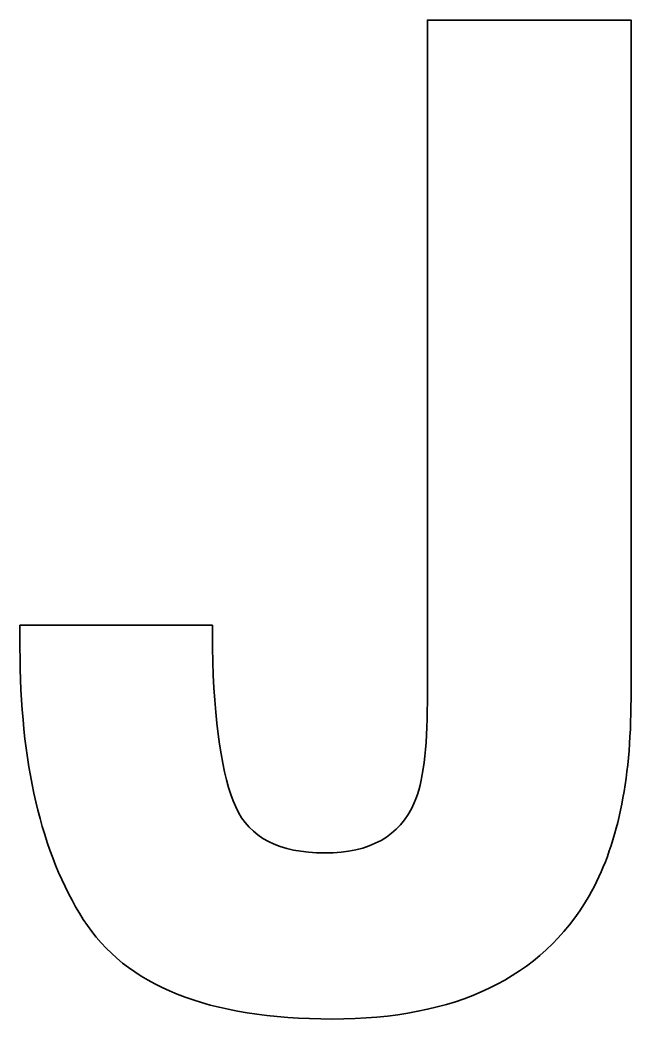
# Model space of a CAD drawing. Header units: inches. Extents: x 0 to 81, y 0 to 133.
import ezdxf

# ---------------------------------------------------------------- set-up
doc = ezdxf.new("R2010")
doc.units = ezdxf.units.IN
doc.header["$MEASUREMENT"] = 0
doc.layers.add('Layer 1', color=7, linetype='Continuous')

msp = doc.modelspace()

# ---------------------------------------------------------------- linework, layer by layer
at = {"layer": 'Layer 1', "color": 179, "lineweight": 35, "true_color": 0x231f20}
msp.add_open_spline([(25.66, 52.48), (25.66, 52.48), (25.66, 49.48), (25.66, 49.48), (25.89, 39.42), (26.92, 32.35), (28.77, 28.27), (30.62, 24.18), (34.58, 22.14), (40.66, 22.14), (46.68, 22.14), (50.66, 24.37), (52.59, 28.84), (53.75, 31.49), (54.33, 35.95), (54.33, 42.25), (54.33, 42.25), (54.33, 133.17), (54.33, 133.17), (54.33, 133.17), (81.49, 133.17), (81.49, 133.17), (81.49, 133.17), (81.49, 42.69), (81.49, 42.69), (81.49, 31.63), (79.62, 22.87), (75.89, 16.4), (69.56, 5.47), (58.15, 0), (41.65, 0), (25.15, 0), (14.08, 4.42), (8.45, 13.27), (2.82, 22.12), (0, 34.19), (0, 49.48), (0, 49.48), (0, 52.48), (0, 52.48), (0, 52.48), (25.66, 52.48), (25.66, 52.48)], degree=3, knots=[0, 0, 0, 0, 1, 1, 1, 2, 2, 2, 3, 3, 3, 4, 4, 4, 5, 5, 5, 6, 6, 6, 7, 7, 7, 8, 8, 8, 9, 9, 9, 10, 10, 10, 11, 11, 11, 12, 12, 12, 13, 13, 13, 14, 14, 14, 14], dxfattribs=at)

doc.saveas('drawing.dxf')
